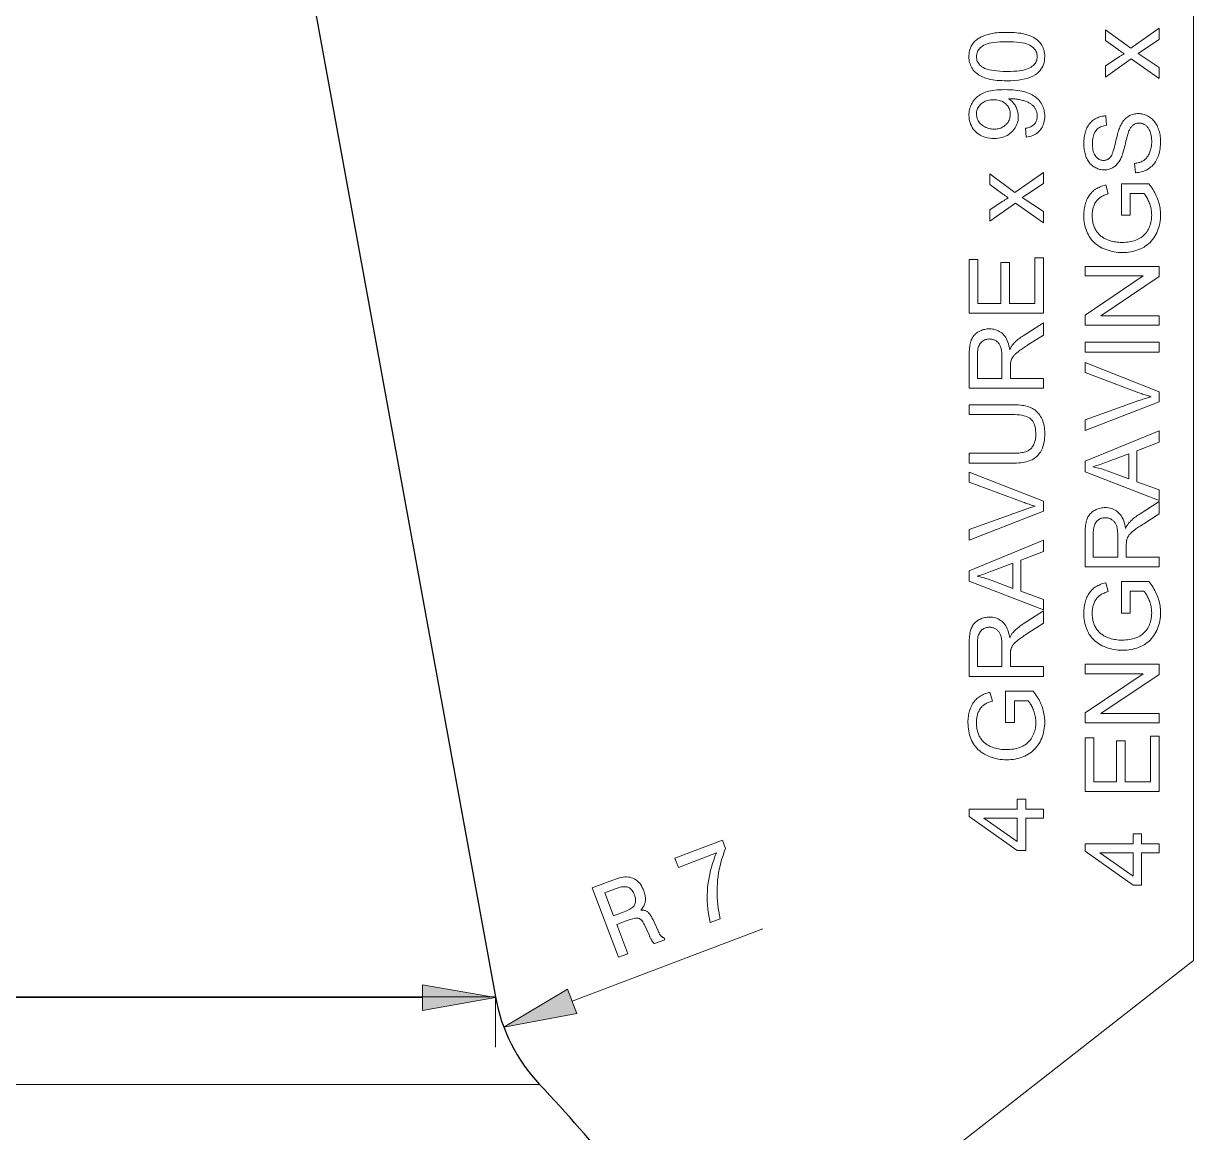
# Model space of a CAD drawing. Extents: x 0 to 297, y 0 to 532.
# Drawn here: x 120.65 to 167.96, y 297.33 to 342.14 of the extents above; entities that cross this region are included whole.
import ezdxf

# ---------------------------------------------------------------- set-up
doc = ezdxf.new("R2010")
doc.units = 0

msp = doc.modelspace()

# ---------------------------------------------------------------- linework, layer by layer
at = {"color": 7, "lineweight": 30}
msp.add_line((127.684, 368.708), (139.734, 302.808), dxfattribs=at)
at = {"color": 7, "lineweight": 13, "ltscale": 0.206111}
msp.add_line((142.837, 302.633), (150.546, 305.555), dxfattribs=at)
at = {"color": 7, "lineweight": 13}
for p, q in [((92.889, 302.782), (136.78, 302.782)), ((139.734, 302.808), (102.896, 302.808)), ((141.521, 299.271), (102.04, 299.271))]:
    msp.add_line(p, q, dxfattribs=at)
at = {"color": 7, "lineweight": 13, "ltscale": 0.050654}
msp.add_line((139.734, 302.808), (139.734, 300.782), dxfattribs=at)
at = {"color": 7, "lineweight": 13}
msp.add_lwpolyline([(135.172, 278.656), (167.959, 304.276), (167.959, 376.028)], dxfattribs=at)
for points in [[(160.409, 339.825), (160.305, 339.826), (160.204, 339.829), (160.108, 339.834), (160.016, 339.842), (159.929, 339.852), (159.845, 339.864), (159.766, 339.878), (159.691, 339.895), (159.619, 339.913), (159.552, 339.934), (159.489, 339.957), (159.429, 339.982), (159.371, 340.009), (159.317, 340.039), (159.265, 340.07), (159.217, 340.104), (159.171, 340.139), (159.128, 340.177), (159.089, 340.217), (159.052, 340.259), (159.019, 340.304), (158.989, 340.35), (158.962, 340.399), (158.939, 340.45), (158.92, 340.503), (158.904, 340.559), (158.892, 340.616), (158.883, 340.676), (158.878, 340.738), (158.876, 340.803), (158.877, 340.85), (158.88, 340.897), (158.885, 340.942), (158.892, 340.986), (158.9, 341.029), (158.911, 341.071), (158.924, 341.112), (158.938, 341.151), (158.955, 341.189), (158.973, 341.226), (158.994, 341.262), (159.016, 341.297), (159.039, 341.33), (159.065, 341.362), (159.092, 341.393), (159.121, 341.422), (159.152, 341.45), (159.184, 341.477), (159.218, 341.503), (159.254, 341.527), (159.291, 341.55), (159.33, 341.573), (159.371, 341.594), (159.413, 341.614), (159.457, 341.633), (159.502, 341.651), (159.549, 341.668), (159.598, 341.684), (159.648, 341.699), (159.7, 341.713), (159.754, 341.726), (159.812, 341.738), (159.874, 341.748), (159.939, 341.757), (160.009, 341.764), (160.081, 341.77), (160.158, 341.775), (160.238, 341.778), (160.321, 341.78), (160.409, 341.781), (160.512, 341.78), (160.612, 341.777), (160.707, 341.771), (160.799, 341.764), (160.886, 341.754), (160.969, 341.742), (161.048, 341.728), (161.123, 341.711), (161.194, 341.693), (161.261, 341.672), (161.325, 341.65), (161.385, 341.625), (161.443, 341.598), (161.497, 341.568), (161.549, 341.537), (161.597, 341.504), (161.643, 341.468), (161.686, 341.43), (161.726, 341.39), (161.763, 341.348), (161.796, 341.304), (161.826, 341.257), (161.853, 341.208), (161.876, 341.157), (161.895, 341.104), (161.911, 341.048), (161.924, 340.99), (161.932, 340.93), (161.938, 340.867), (161.94, 340.803), (161.936, 340.718), (161.927, 340.637), (161.912, 340.559), (161.89, 340.485), (161.862, 340.415), (161.828, 340.349), (161.787, 340.287), (161.74, 340.228), (161.688, 340.173), (161.629, 340.121), (161.549, 340.065), (161.46, 340.014), (161.361, 339.97), (161.254, 339.931), (161.136, 339.899), (161.01, 339.872), (160.874, 339.851), (160.728, 339.836), (160.573, 339.828)], [(166.571, 339.912), (165.441, 340.706), (164.397, 339.971), (164.397, 340.431), (164.907, 340.765), (164.935, 340.783), (164.963, 340.801), (164.99, 340.818), (165.016, 340.834), (165.04, 340.85), (165.064, 340.865), (165.087, 340.879), (165.109, 340.892), (165.13, 340.904), (165.15, 340.916), (165.124, 340.934), (165.098, 340.952), (165.072, 340.969), (165.047, 340.986), (165.023, 341.003), (164.999, 341.019), (164.976, 341.035), (164.954, 341.051), (164.932, 341.067), (164.911, 341.082), (164.397, 341.448), (164.397, 341.888), (165.42, 341.137), (166.571, 341.946), (166.571, 341.493), (165.895, 341.047), (165.713, 340.929), (166.571, 340.358)], [(160.409, 340.203), (160.552, 340.205), (160.685, 340.21), (160.808, 340.219), (160.921, 340.231), (161.024, 340.246), (161.117, 340.265), (161.201, 340.288), (161.275, 340.314), (161.338, 340.343), (161.392, 340.376), (161.439, 340.411), (161.48, 340.448), (161.517, 340.487), (161.549, 340.527), (161.576, 340.569), (161.598, 340.613), (161.615, 340.658), (161.627, 340.704), (161.634, 340.753), (161.637, 340.803), (161.634, 340.853), (161.627, 340.901), (161.615, 340.948), (161.597, 340.993), (161.575, 341.036), (161.548, 341.078), (161.516, 341.118), (161.48, 341.157), (161.438, 341.194), (161.391, 341.229), (161.337, 341.262), (161.273, 341.292), (161.2, 341.318), (161.116, 341.34), (161.023, 341.359), (160.92, 341.375), (160.807, 341.387), (160.684, 341.395), (160.551, 341.401), (160.409, 341.402), (160.266, 341.401), (160.132, 341.395), (160.009, 341.387), (159.896, 341.375), (159.792, 341.359), (159.699, 341.34), (159.615, 341.318), (159.542, 341.292), (159.478, 341.262), (159.425, 341.229), (159.378, 341.194), (159.337, 341.157), (159.3, 341.118), (159.269, 341.077), (159.242, 341.035), (159.22, 340.991), (159.203, 340.946), (159.191, 340.898), (159.183, 340.849), (159.181, 340.799), (159.183, 340.749), (159.19, 340.701), (159.2, 340.656), (159.215, 340.612), (159.235, 340.57), (159.258, 340.531), (159.286, 340.494), (159.319, 340.458), (159.355, 340.425), (159.396, 340.393), (159.455, 340.357), (159.524, 340.325), (159.602, 340.296), (159.69, 340.272), (159.786, 340.251), (159.892, 340.234), (160.007, 340.22), (160.132, 340.211), (160.266, 340.205)], [(161.195, 337.549), (161.162, 337.903), (161.211, 337.913), (161.256, 337.924), (161.299, 337.937), (161.34, 337.952), (161.377, 337.969), (161.412, 337.987), (161.444, 338.006), (161.474, 338.027), (161.5, 338.05), (161.524, 338.075), (161.546, 338.101), (161.565, 338.129), (161.582, 338.157), (161.596, 338.188), (161.609, 338.22), (161.619, 338.253), (161.627, 338.288), (161.632, 338.324), (161.636, 338.361), (161.637, 338.4), (161.636, 338.434), (161.634, 338.467), (161.63, 338.498), (161.624, 338.529), (161.617, 338.56), (161.609, 338.589), (161.599, 338.618), (161.587, 338.645), (161.574, 338.672), (161.559, 338.698), (161.543, 338.723), (161.526, 338.747), (161.508, 338.771), (161.488, 338.793), (161.468, 338.814), (161.447, 338.835), (161.424, 338.855), (161.401, 338.873), (161.377, 338.891), (161.351, 338.908), (161.324, 338.924), (161.296, 338.939), (161.265, 338.954), (161.233, 338.969), (161.199, 338.983), (161.163, 338.996), (161.125, 339.009), (161.085, 339.022), (161.044, 339.034), (161, 339.045), (160.956, 339.055), (160.912, 339.065), (160.867, 339.073), (160.822, 339.08), (160.777, 339.086), (160.732, 339.091), (160.687, 339.095), (160.641, 339.098), (160.596, 339.1), (160.55, 339.1), (160.545, 339.1), (160.539, 339.1), (160.533, 339.1), (160.527, 339.1), (160.519, 339.1), (160.512, 339.099), (160.504, 339.099), (160.495, 339.099), (160.486, 339.098), (160.476, 339.098), (160.511, 339.075), (160.544, 339.051), (160.576, 339.025), (160.607, 338.997), (160.636, 338.967), (160.664, 338.936), (160.69, 338.904), (160.715, 338.87), (160.739, 338.834), (160.762, 338.796), (160.783, 338.758), (160.801, 338.718), (160.818, 338.679), (160.832, 338.638), (160.844, 338.597), (160.854, 338.555), (160.862, 338.513), (160.867, 338.47), (160.87, 338.426), (160.871, 338.382), (160.869, 338.309), (160.861, 338.237), (160.847, 338.169), (160.828, 338.102), (160.804, 338.038), (160.774, 337.976), (160.739, 337.917), (160.698, 337.859), (160.653, 337.804), (160.601, 337.752), (160.545, 337.703), (160.486, 337.659), (160.424, 337.62), (160.358, 337.587), (160.288, 337.558), (160.215, 337.535), (160.139, 337.517), (160.059, 337.504), (159.976, 337.496), (159.889, 337.494), (159.8, 337.496), (159.714, 337.504), (159.631, 337.518), (159.553, 337.537), (159.477, 337.561), (159.406, 337.591), (159.337, 337.626), (159.273, 337.666), (159.212, 337.712), (159.154, 337.763), (159.102, 337.818), (159.054, 337.876), (159.012, 337.937), (158.976, 338), (158.946, 338.066), (158.921, 338.135), (158.901, 338.206), (158.887, 338.28), (158.879, 338.357), (158.876, 338.437), (158.878, 338.495), (158.882, 338.552), (158.89, 338.608), (158.901, 338.663), (158.916, 338.717), (158.933, 338.77), (158.953, 338.822), (158.977, 338.873), (159.004, 338.923), (159.034, 338.972), (159.067, 339.02), (159.102, 339.065), (159.14, 339.107), (159.181, 339.148), (159.225, 339.186), (159.271, 339.221), (159.32, 339.255), (159.372, 339.286), (159.426, 339.314), (159.483, 339.341), (159.544, 339.365), (159.61, 339.386), (159.681, 339.405), (159.758, 339.421), (159.84, 339.435), (159.927, 339.446), (160.019, 339.455), (160.116, 339.461), (160.219, 339.465), (160.327, 339.466), (160.44, 339.465), (160.548, 339.461), (160.651, 339.455), (160.75, 339.446), (160.843, 339.435), (160.933, 339.422), (161.017, 339.405), (161.097, 339.387), (161.172, 339.365), (161.243, 339.342), (161.309, 339.315), (161.373, 339.287), (161.433, 339.256), (161.489, 339.222), (161.543, 339.186), (161.593, 339.148), (161.64, 339.107), (161.684, 339.064), (161.724, 339.018), (161.762, 338.97), (161.795, 338.92), (161.826, 338.868), (161.852, 338.815), (161.875, 338.759), (161.895, 338.702), (161.911, 338.644), (161.924, 338.583), (161.932, 338.521), (161.938, 338.458), (161.94, 338.392), (161.938, 338.323), (161.932, 338.256), (161.922, 338.193), (161.908, 338.131), (161.891, 338.072), (161.869, 338.016), (161.844, 337.962), (161.814, 337.911), (161.781, 337.863), (161.744, 337.817), (161.703, 337.774), (161.66, 337.735), (161.613, 337.699), (161.562, 337.667), (161.509, 337.639), (161.453, 337.613), (161.393, 337.592), (161.33, 337.574), (161.264, 337.56)], [(159.871, 339.057), (159.809, 339.055), (159.749, 339.05), (159.692, 339.042), (159.638, 339.03), (159.586, 339.015), (159.537, 338.996), (159.491, 338.974), (159.447, 338.949), (159.406, 338.92), (159.367, 338.888), (159.332, 338.854), (159.3, 338.818), (159.272, 338.781), (159.248, 338.742), (159.228, 338.702), (159.211, 338.661), (159.198, 338.618), (159.188, 338.574), (159.183, 338.529), (159.181, 338.482), (159.183, 338.434), (159.189, 338.386), (159.199, 338.341), (159.213, 338.296), (159.231, 338.252), (159.253, 338.21), (159.279, 338.169), (159.309, 338.13), (159.343, 338.091), (159.382, 338.054), (159.423, 338.02), (159.467, 337.989), (159.513, 337.962), (159.561, 337.938), (159.612, 337.918), (159.665, 337.901), (159.721, 337.889), (159.778, 337.88), (159.839, 337.874), (159.901, 337.872), (159.958, 337.874), (160.012, 337.879), (160.064, 337.888), (160.113, 337.9), (160.161, 337.916), (160.206, 337.935), (160.25, 337.957), (160.291, 337.983), (160.33, 338.012), (160.367, 338.045), (160.401, 338.081), (160.431, 338.118), (160.458, 338.156), (160.482, 338.197), (160.501, 338.238), (160.517, 338.282), (160.53, 338.327), (160.539, 338.374), (160.544, 338.422), (160.546, 338.472), (160.544, 338.522), (160.539, 338.571), (160.53, 338.617), (160.517, 338.662), (160.501, 338.705), (160.482, 338.746), (160.458, 338.785), (160.431, 338.823), (160.401, 338.859), (160.367, 338.892), (160.33, 338.924), (160.29, 338.952), (160.247, 338.976), (160.202, 338.998), (160.153, 339.016), (160.102, 339.031), (160.049, 339.042), (159.992, 339.051), (159.933, 339.056)], [(165.607, 336.109), (165.574, 336.484), (165.618, 336.49), (165.661, 336.497), (165.702, 336.506), (165.741, 336.516), (165.779, 336.528), (165.815, 336.541), (165.849, 336.556), (165.882, 336.572), (165.914, 336.589), (165.943, 336.608), (165.972, 336.628), (165.999, 336.651), (166.025, 336.676), (166.05, 336.703), (166.074, 336.732), (166.097, 336.763), (166.118, 336.796), (166.139, 336.832), (166.158, 336.87), (166.177, 336.909), (166.194, 336.951), (166.209, 336.993), (166.222, 337.037), (166.234, 337.081), (166.243, 337.127), (166.251, 337.173), (166.258, 337.221), (166.262, 337.27), (166.265, 337.319), (166.266, 337.37), (166.265, 337.415), (166.263, 337.459), (166.26, 337.501), (166.255, 337.543), (166.249, 337.584), (166.241, 337.623), (166.233, 337.662), (166.222, 337.699), (166.211, 337.736), (166.198, 337.771), (166.184, 337.805), (166.169, 337.837), (166.153, 337.867), (166.136, 337.896), (166.118, 337.923), (166.099, 337.948), (166.079, 337.971), (166.058, 337.992), (166.036, 338.012), (166.013, 338.03), (165.989, 338.046), (165.965, 338.06), (165.94, 338.073), (165.915, 338.084), (165.89, 338.094), (165.864, 338.101), (165.838, 338.107), (165.811, 338.111), (165.784, 338.114), (165.756, 338.115), (165.728, 338.114), (165.701, 338.112), (165.675, 338.107), (165.649, 338.102), (165.624, 338.094), (165.6, 338.085), (165.576, 338.075), (165.553, 338.062), (165.531, 338.048), (165.509, 338.033), (165.489, 338.016), (165.469, 337.996), (165.449, 337.974), (165.431, 337.95), (165.413, 337.924), (165.395, 337.896), (165.378, 337.866), (165.362, 337.834), (165.347, 337.799), (165.332, 337.763), (165.323, 337.736), (165.312, 337.703), (165.3, 337.664), (165.286, 337.619), (165.272, 337.569), (165.257, 337.513), (165.241, 337.45), (165.224, 337.382), (165.205, 337.308), (165.186, 337.229), (165.166, 337.149), (165.147, 337.073), (165.128, 337.003), (165.109, 336.938), (165.09, 336.877), (165.071, 336.822), (165.053, 336.771), (165.035, 336.726), (165.017, 336.685), (164.999, 336.65), (164.976, 336.608), (164.952, 336.568), (164.926, 336.531), (164.9, 336.495), (164.873, 336.462), (164.844, 336.431), (164.815, 336.402), (164.784, 336.376), (164.752, 336.352), (164.72, 336.329), (164.686, 336.309), (164.651, 336.291), (164.616, 336.276), (164.58, 336.262), (164.543, 336.25), (164.505, 336.241), (164.467, 336.233), (164.427, 336.228), (164.387, 336.225), (164.346, 336.224), (164.301, 336.225), (164.256, 336.229), (164.212, 336.236), (164.169, 336.245), (164.126, 336.256), (164.084, 336.27), (164.043, 336.287), (164.002, 336.306), (163.961, 336.328), (163.921, 336.353), (163.883, 336.38), (163.846, 336.409), (163.812, 336.441), (163.779, 336.475), (163.748, 336.511), (163.719, 336.55), (163.692, 336.592), (163.666, 336.635), (163.643, 336.681), (163.622, 336.729), (163.602, 336.779), (163.585, 336.831), (163.57, 336.883), (163.556, 336.936), (163.545, 336.991), (163.536, 337.046), (163.529, 337.103), (163.523, 337.161), (163.52, 337.22), (163.519, 337.28), (163.52, 337.346), (163.524, 337.41), (163.529, 337.473), (163.537, 337.534), (163.546, 337.594), (163.558, 337.652), (163.572, 337.708), (163.588, 337.763), (163.606, 337.816), (163.627, 337.868), (163.649, 337.918), (163.674, 337.965), (163.7, 338.01), (163.729, 338.053), (163.76, 338.094), (163.792, 338.132), (163.827, 338.167), (163.864, 338.201), (163.902, 338.232), (163.943, 338.26), (163.985, 338.286), (164.029, 338.31), (164.073, 338.331), (164.119, 338.349), (164.166, 338.365), (164.213, 338.379), (164.262, 338.39), (164.312, 338.398), (164.363, 338.404), (164.416, 338.407), (164.444, 338.027), (164.389, 338.019), (164.336, 338.009), (164.286, 337.995), (164.239, 337.979), (164.195, 337.96), (164.153, 337.937), (164.114, 337.912), (164.078, 337.884), (164.045, 337.853), (164.015, 337.819), (163.987, 337.782), (163.962, 337.742), (163.941, 337.698), (163.922, 337.65), (163.906, 337.6), (163.893, 337.546), (163.882, 337.489), (163.875, 337.428), (163.871, 337.364), (163.869, 337.296), (163.871, 337.226), (163.875, 337.16), (163.881, 337.098), (163.89, 337.039), (163.902, 336.985), (163.917, 336.934), (163.934, 336.888), (163.954, 336.845), (163.976, 336.806), (164.001, 336.771), (164.028, 336.74), (164.056, 336.712), (164.085, 336.687), (164.116, 336.666), (164.147, 336.648), (164.179, 336.633), (164.213, 336.621), (164.247, 336.613), (164.283, 336.608), (164.32, 336.607), (164.351, 336.608), (164.382, 336.611), (164.411, 336.617), (164.44, 336.625), (164.467, 336.636), (164.493, 336.649), (164.518, 336.664), (164.542, 336.681), (164.564, 336.701), (164.586, 336.723), (164.606, 336.75), (164.628, 336.784), (164.649, 336.825), (164.67, 336.874), (164.691, 336.93), (164.713, 336.994), (164.734, 337.065), (164.756, 337.143), (164.778, 337.229), (164.799, 337.322), (164.821, 337.416), (164.842, 337.503), (164.863, 337.585), (164.883, 337.66), (164.902, 337.73), (164.921, 337.793), (164.939, 337.85), (164.957, 337.902), (164.974, 337.947), (164.991, 337.986), (165.016, 338.037), (165.042, 338.085), (165.069, 338.131), (165.098, 338.173), (165.128, 338.214), (165.159, 338.251), (165.191, 338.285), (165.225, 338.317), (165.26, 338.346), (165.297, 338.373), (165.334, 338.396), (165.373, 338.418), (165.413, 338.436), (165.454, 338.453), (165.496, 338.466), (165.539, 338.478), (165.584, 338.486), (165.629, 338.492), (165.676, 338.496), (165.723, 338.497), (165.771, 338.496), (165.818, 338.492), (165.865, 338.485), (165.91, 338.476), (165.956, 338.463), (166.001, 338.448), (166.045, 338.43), (166.089, 338.41), (166.132, 338.386), (166.175, 338.36), (166.216, 338.332), (166.256, 338.301), (166.293, 338.267), (166.329, 338.232), (166.363, 338.193), (166.395, 338.153), (166.425, 338.11), (166.453, 338.064), (166.48, 338.017), (166.504, 337.966), (166.526, 337.914), (166.546, 337.861), (166.564, 337.807), (166.579, 337.751), (166.592, 337.694), (166.603, 337.635), (166.611, 337.575), (166.617, 337.514), (166.621, 337.452), (166.622, 337.388), (166.621, 337.308), (166.617, 337.231), (166.611, 337.156), (166.603, 337.084), (166.592, 337.014), (166.579, 336.947), (166.564, 336.883), (166.546, 336.821), (166.526, 336.762), (166.503, 336.706), (166.478, 336.652), (166.451, 336.601), (166.421, 336.551), (166.389, 336.505), (166.354, 336.46), (166.317, 336.418), (166.278, 336.379), (166.236, 336.341), (166.192, 336.307), (166.146, 336.274), (166.098, 336.244), (166.048, 336.217), (165.997, 336.194), (165.945, 336.173), (165.892, 336.155), (165.837, 336.14), (165.782, 336.128), (165.725, 336.119), (165.666, 336.112)], [(161.888, 334.091), (160.759, 334.885), (159.715, 334.15), (159.715, 334.61), (160.225, 334.944), (160.253, 334.962), (160.281, 334.98), (160.308, 334.997), (160.333, 335.013), (160.358, 335.029), (160.382, 335.044), (160.405, 335.058), (160.427, 335.071), (160.448, 335.084), (160.468, 335.095), (160.442, 335.113), (160.415, 335.131), (160.39, 335.148), (160.365, 335.165), (160.341, 335.182), (160.317, 335.198), (160.294, 335.214), (160.272, 335.23), (160.25, 335.246), (160.229, 335.261), (159.715, 335.627), (159.715, 336.067), (160.738, 335.316), (161.888, 336.125), (161.888, 335.672), (161.213, 335.226), (161.031, 335.108), (161.888, 334.537)], [(165.394, 334.388), (165.042, 334.388), (165.04, 335.659), (166.153, 335.659), (166.199, 335.6), (166.242, 335.541), (166.283, 335.482), (166.321, 335.422), (166.357, 335.362), (166.391, 335.301), (166.423, 335.24), (166.452, 335.179), (166.479, 335.117), (166.504, 335.055), (166.526, 334.993), (166.546, 334.93), (166.564, 334.867), (166.579, 334.804), (166.592, 334.74), (166.603, 334.676), (166.611, 334.612), (166.617, 334.547), (166.621, 334.482), (166.622, 334.417), (166.62, 334.329), (166.614, 334.243), (166.605, 334.159), (166.591, 334.076), (166.574, 333.995), (166.554, 333.916), (166.529, 333.838), (166.501, 333.761), (166.468, 333.687), (166.432, 333.614), (166.393, 333.543), (166.35, 333.476), (166.304, 333.413), (166.254, 333.353), (166.201, 333.297), (166.144, 333.244), (166.085, 333.195), (166.021, 333.149), (165.955, 333.107), (165.885, 333.068), (165.813, 333.033), (165.738, 333.002), (165.663, 332.974), (165.585, 332.951), (165.506, 332.93), (165.425, 332.914), (165.343, 332.901), (165.258, 332.892), (165.172, 332.886), (165.085, 332.884), (164.998, 332.886), (164.912, 332.892), (164.827, 332.901), (164.744, 332.914), (164.662, 332.93), (164.58, 332.95), (164.5, 332.974), (164.422, 333.001), (164.344, 333.033), (164.267, 333.067), (164.193, 333.106), (164.123, 333.147), (164.057, 333.192), (163.995, 333.24), (163.937, 333.291), (163.882, 333.345), (163.832, 333.403), (163.785, 333.463), (163.742, 333.527), (163.704, 333.594), (163.669, 333.664), (163.637, 333.736), (163.61, 333.81), (163.586, 333.886), (163.565, 333.964), (163.549, 334.044), (163.536, 334.127), (163.527, 334.211), (163.521, 334.298), (163.519, 334.386), (163.52, 334.451), (163.524, 334.514), (163.529, 334.576), (163.536, 334.637), (163.546, 334.696), (163.557, 334.754), (163.571, 334.811), (163.587, 334.867), (163.605, 334.921), (163.625, 334.975), (163.647, 335.026), (163.67, 335.075), (163.695, 335.122), (163.722, 335.167), (163.751, 335.209), (163.781, 335.249), (163.813, 335.287), (163.846, 335.323), (163.882, 335.356), (163.918, 335.387), (163.957, 335.416), (163.998, 335.444), (164.042, 335.47), (164.087, 335.495), (164.135, 335.518), (164.186, 335.54), (164.238, 335.561), (164.293, 335.58), (164.35, 335.598), (164.41, 335.614), (164.508, 335.256), (164.463, 335.242), (164.42, 335.228), (164.379, 335.213), (164.34, 335.197), (164.303, 335.18), (164.268, 335.163), (164.235, 335.145), (164.204, 335.127), (164.175, 335.108), (164.148, 335.088), (164.122, 335.067), (164.097, 335.045), (164.074, 335.02), (164.051, 334.994), (164.03, 334.966), (164.009, 334.937), (163.99, 334.906), (163.971, 334.873), (163.954, 334.838), (163.938, 334.802), (163.923, 334.764), (163.91, 334.726), (163.898, 334.686), (163.887, 334.646), (163.879, 334.605), (163.872, 334.564), (163.866, 334.521), (163.862, 334.478), (163.86, 334.433), (163.859, 334.388), (163.86, 334.335), (163.862, 334.282), (163.867, 334.232), (163.872, 334.182), (163.88, 334.135), (163.889, 334.088), (163.9, 334.043), (163.912, 334), (163.926, 333.958), (163.942, 333.918), (163.959, 333.879), (163.977, 333.841), (163.996, 333.805), (164.017, 333.771), (164.038, 333.738), (164.06, 333.707), (164.084, 333.677), (164.108, 333.649), (164.133, 333.623), (164.16, 333.597), (164.187, 333.574), (164.215, 333.551), (164.243, 333.529), (164.272, 333.509), (164.302, 333.489), (164.332, 333.471), (164.362, 333.454), (164.393, 333.437), (164.425, 333.422), (164.457, 333.408), (164.513, 333.386), (164.57, 333.367), (164.628, 333.35), (164.687, 333.335), (164.747, 333.322), (164.808, 333.312), (164.869, 333.304), (164.932, 333.298), (164.996, 333.295), (165.06, 333.294), (165.139, 333.295), (165.215, 333.299), (165.289, 333.306), (165.36, 333.316), (165.429, 333.328), (165.494, 333.343), (165.558, 333.361), (165.618, 333.382), (165.676, 333.405), (165.732, 333.432), (165.784, 333.461), (165.834, 333.492), (165.881, 333.526), (165.925, 333.562), (165.967, 333.601), (166.006, 333.643), (166.042, 333.687), (166.075, 333.733), (166.105, 333.782), (166.133, 333.834), (166.158, 333.887), (166.18, 333.941), (166.199, 333.995), (166.216, 334.05), (166.231, 334.106), (166.243, 334.162), (166.252, 334.219), (166.258, 334.277), (166.262, 334.335), (166.264, 334.394), (166.263, 334.446), (166.26, 334.497), (166.255, 334.548), (166.248, 334.599), (166.239, 334.649), (166.228, 334.699), (166.215, 334.749), (166.2, 334.799), (166.183, 334.849), (166.164, 334.898), (166.144, 334.946), (166.124, 334.991), (166.104, 335.035), (166.083, 335.075), (166.062, 335.114), (166.04, 335.15), (166.019, 335.184), (165.997, 335.215), (165.975, 335.244), (165.953, 335.27), (165.394, 335.27)], [(161.888, 330.432), (158.888, 330.432), (158.888, 332.601), (159.242, 332.601), (159.242, 330.829), (160.161, 330.829), (160.161, 332.488), (160.513, 332.488), (160.513, 330.829), (161.534, 330.829), (161.534, 332.67), (161.888, 332.67)], [(166.571, 329.954), (163.571, 329.954), (163.571, 330.361), (165.926, 331.937), (163.571, 331.937), (163.571, 332.317), (166.571, 332.317), (166.571, 331.91), (164.213, 330.334), (166.571, 330.334)], [(161.888, 327.403), (158.888, 327.403), (158.888, 328.733), (158.889, 328.811), (158.892, 328.886), (158.896, 328.957), (158.901, 329.023), (158.909, 329.086), (158.918, 329.145), (158.928, 329.2), (158.94, 329.252), (158.954, 329.299), (158.969, 329.343), (158.987, 329.384), (159.007, 329.423), (159.029, 329.461), (159.054, 329.497), (159.081, 329.531), (159.111, 329.563), (159.143, 329.594), (159.178, 329.623), (159.215, 329.651), (159.255, 329.677), (159.296, 329.7), (159.338, 329.721), (159.381, 329.74), (159.425, 329.756), (159.47, 329.77), (159.516, 329.781), (159.562, 329.79), (159.61, 329.796), (159.658, 329.8), (159.707, 329.801), (159.77, 329.799), (159.831, 329.793), (159.889, 329.783), (159.946, 329.768), (160.001, 329.75), (160.054, 329.727), (160.105, 329.7), (160.154, 329.669), (160.2, 329.634), (160.245, 329.595), (160.287, 329.551), (160.326, 329.503), (160.362, 329.45), (160.395, 329.393), (160.424, 329.332), (160.45, 329.266), (160.473, 329.195), (160.493, 329.12), (160.51, 329.04), (160.523, 328.956), (160.539, 328.987), (160.554, 329.016), (160.569, 329.044), (160.584, 329.07), (160.599, 329.095), (160.614, 329.118), (160.628, 329.14), (160.643, 329.16), (160.658, 329.179), (160.673, 329.196), (160.706, 329.23), (160.74, 329.264), (160.776, 329.298), (160.813, 329.332), (160.852, 329.365), (160.893, 329.398), (160.935, 329.43), (160.979, 329.462), (161.025, 329.494), (161.072, 329.525), (161.888, 330.047), (161.888, 329.548), (161.264, 329.151), (161.212, 329.116), (161.161, 329.083), (161.114, 329.052), (161.068, 329.021), (161.026, 328.992), (160.986, 328.964), (160.948, 328.937), (160.913, 328.912), (160.881, 328.887), (160.851, 328.864), (160.823, 328.842), (160.797, 328.82), (160.773, 328.799), (160.75, 328.778), (160.729, 328.757), (160.71, 328.738), (160.692, 328.718), (160.677, 328.699), (160.663, 328.681), (160.65, 328.663), (160.639, 328.645), (160.629, 328.627), (160.619, 328.609), (160.61, 328.591), (160.602, 328.573), (160.594, 328.555), (160.587, 328.536), (160.581, 328.518), (160.575, 328.5), (160.571, 328.481), (160.568, 328.467), (160.565, 328.451), (160.563, 328.433), (160.561, 328.414), (160.56, 328.392), (160.559, 328.369), (160.558, 328.345), (160.557, 328.318), (160.556, 328.29), (160.556, 328.26), (160.556, 327.8), (161.888, 327.8)], [(160.212, 327.8), (160.212, 328.653), (160.212, 328.707), (160.21, 328.757), (160.207, 328.806), (160.203, 328.852), (160.198, 328.896), (160.192, 328.937), (160.185, 328.976), (160.176, 329.013), (160.167, 329.047), (160.156, 329.079), (160.144, 329.109), (160.131, 329.137), (160.116, 329.164), (160.1, 329.19), (160.083, 329.214), (160.064, 329.237), (160.044, 329.258), (160.023, 329.277), (160, 329.296), (159.976, 329.312), (159.951, 329.327), (159.926, 329.341), (159.9, 329.353), (159.874, 329.363), (159.847, 329.372), (159.82, 329.379), (159.792, 329.385), (159.764, 329.389), (159.736, 329.391), (159.707, 329.392), (159.665, 329.391), (159.625, 329.386), (159.586, 329.378), (159.549, 329.367), (159.513, 329.353), (159.479, 329.336), (159.446, 329.316), (159.415, 329.293), (159.385, 329.267), (159.357, 329.238), (159.331, 329.205), (159.308, 329.169), (159.287, 329.129), (159.269, 329.085), (159.254, 329.038), (159.242, 328.988), (159.232, 328.934), (159.225, 328.876), (159.221, 328.814), (159.22, 328.75), (159.22, 327.8)], [(166.571, 328.861), (163.571, 328.861), (163.571, 329.258), (166.571, 329.258)], [(166.571, 326.856), (163.571, 325.693), (163.571, 326.123), (165.75, 326.903), (165.802, 326.921), (165.853, 326.939), (165.904, 326.956), (165.954, 326.973), (166.004, 326.989), (166.052, 327.005), (166.101, 327.019), (166.148, 327.034), (166.195, 327.047), (166.241, 327.06), (166.192, 327.074), (166.143, 327.089), (166.094, 327.104), (166.045, 327.12), (165.996, 327.135), (165.946, 327.152), (165.897, 327.169), (165.848, 327.186), (165.799, 327.204), (165.75, 327.222), (163.571, 328.032), (163.571, 328.437), (166.571, 327.263)], [(158.888, 326.339), (158.888, 326.736), (160.622, 326.736), (160.71, 326.735), (160.795, 326.732), (160.876, 326.727), (160.954, 326.72), (161.027, 326.71), (161.097, 326.699), (161.164, 326.686), (161.226, 326.67), (161.285, 326.653), (161.34, 326.634), (161.392, 326.611), (161.442, 326.586), (161.491, 326.557), (161.537, 326.525), (161.581, 326.49), (161.623, 326.451), (161.664, 326.41), (161.702, 326.364), (161.738, 326.316), (161.773, 326.264), (161.804, 326.209), (161.833, 326.151), (161.858, 326.089), (161.88, 326.024), (161.898, 325.955), (161.913, 325.884), (161.925, 325.809), (161.933, 325.73), (161.938, 325.648), (161.94, 325.563), (161.938, 325.481), (161.934, 325.401), (161.926, 325.324), (161.916, 325.251), (161.903, 325.18), (161.887, 325.113), (161.868, 325.048), (161.847, 324.987), (161.822, 324.929), (161.794, 324.874), (161.764, 324.822), (161.731, 324.773), (161.695, 324.727), (161.657, 324.684), (161.617, 324.644), (161.573, 324.607), (161.527, 324.574), (161.479, 324.543), (161.427, 324.515), (161.374, 324.491), (161.317, 324.469), (161.256, 324.45), (161.19, 324.433), (161.121, 324.418), (161.048, 324.405), (160.971, 324.395), (160.89, 324.387), (160.804, 324.381), (160.715, 324.378), (160.622, 324.376), (158.888, 324.376), (158.888, 324.773), (160.62, 324.773), (160.696, 324.774), (160.768, 324.776), (160.836, 324.78), (160.899, 324.785), (160.959, 324.792), (161.015, 324.8), (161.066, 324.809), (161.113, 324.82), (161.157, 324.832), (161.196, 324.846), (161.232, 324.862), (161.266, 324.879), (161.299, 324.899), (161.33, 324.921), (161.36, 324.945), (161.387, 324.971), (161.413, 324.999), (161.438, 325.029), (161.46, 325.061), (161.481, 325.096), (161.5, 325.132), (161.517, 325.17), (161.532, 325.209), (161.545, 325.25), (161.556, 325.292), (161.565, 325.336), (161.572, 325.382), (161.577, 325.429), (161.58, 325.478), (161.581, 325.529), (161.579, 325.614), (161.574, 325.694), (161.564, 325.769), (161.55, 325.839), (161.532, 325.904), (161.51, 325.963), (161.484, 326.018), (161.454, 326.068), (161.421, 326.113), (161.383, 326.153), (161.34, 326.188), (161.289, 326.22), (161.231, 326.248), (161.166, 326.272), (161.093, 326.292), (161.013, 326.309), (160.926, 326.322), (160.831, 326.331), (160.729, 326.337), (160.62, 326.339)], [(166.571, 322.873), (163.571, 324.025), (163.571, 324.453), (166.571, 325.681), (166.571, 325.229), (165.662, 324.879), (165.662, 323.624), (166.571, 323.295)], [(165.339, 323.739), (165.339, 324.756), (164.508, 324.443), (164.433, 324.415), (164.362, 324.389), (164.293, 324.364), (164.227, 324.34), (164.163, 324.318), (164.102, 324.298), (164.044, 324.278), (163.988, 324.261), (163.936, 324.245), (163.886, 324.23), (163.943, 324.218), (164.001, 324.205), (164.058, 324.191), (164.116, 324.177), (164.173, 324.161), (164.23, 324.144), (164.288, 324.127), (164.345, 324.108), (164.402, 324.089), (164.459, 324.068)], [(161.888, 322.432), (158.888, 321.27), (158.888, 321.7), (161.068, 322.479), (161.12, 322.498), (161.171, 322.516), (161.222, 322.533), (161.272, 322.55), (161.322, 322.566), (161.37, 322.581), (161.418, 322.596), (161.466, 322.61), (161.513, 322.624), (161.559, 322.637), (161.51, 322.651), (161.461, 322.666), (161.412, 322.681), (161.362, 322.696), (161.313, 322.712), (161.264, 322.729), (161.215, 322.745), (161.166, 322.763), (161.117, 322.78), (161.068, 322.799), (158.888, 323.609), (158.888, 324.014), (161.888, 322.84)], [(166.571, 320.182), (163.571, 320.182), (163.571, 321.512), (163.571, 321.591), (163.574, 321.665), (163.578, 321.736), (163.583, 321.803), (163.591, 321.865), (163.6, 321.925), (163.61, 321.98), (163.622, 322.031), (163.636, 322.079), (163.651, 322.122), (163.669, 322.163), (163.689, 322.202), (163.711, 322.24), (163.736, 322.276), (163.763, 322.31), (163.793, 322.343), (163.825, 322.373), (163.86, 322.403), (163.897, 322.43), (163.937, 322.456), (163.978, 322.48), (164.02, 322.501), (164.063, 322.52), (164.107, 322.536), (164.152, 322.549), (164.198, 322.561), (164.244, 322.569), (164.292, 322.576), (164.34, 322.579), (164.389, 322.581), (164.452, 322.579), (164.513, 322.572), (164.572, 322.562), (164.628, 322.548), (164.683, 322.529), (164.736, 322.506), (164.787, 322.479), (164.836, 322.448), (164.882, 322.413), (164.927, 322.374), (164.969, 322.33), (165.008, 322.282), (165.044, 322.23), (165.077, 322.173), (165.106, 322.111), (165.133, 322.045), (165.156, 321.974), (165.175, 321.899), (165.192, 321.82), (165.206, 321.736), (165.221, 321.766), (165.236, 321.796), (165.251, 321.823), (165.266, 321.849), (165.281, 321.874), (165.296, 321.897), (165.311, 321.919), (165.325, 321.939), (165.34, 321.958), (165.355, 321.975), (165.388, 322.01), (165.422, 322.044), (165.458, 322.078), (165.495, 322.111), (165.535, 322.144), (165.575, 322.177), (165.618, 322.209), (165.661, 322.241), (165.707, 322.273), (165.754, 322.304), (166.571, 322.826), (166.571, 322.327), (165.946, 321.93), (165.894, 321.896), (165.843, 321.863), (165.796, 321.831), (165.751, 321.801), (165.708, 321.771), (165.668, 321.743), (165.63, 321.717), (165.595, 321.691), (165.563, 321.667), (165.533, 321.643), (165.505, 321.621), (165.479, 321.599), (165.455, 321.578), (165.432, 321.557), (165.411, 321.537), (165.392, 321.517), (165.375, 321.497), (165.359, 321.478), (165.345, 321.46), (165.332, 321.442), (165.321, 321.424), (165.311, 321.406), (165.301, 321.388), (165.292, 321.37), (165.284, 321.352), (165.276, 321.334), (165.269, 321.316), (165.263, 321.297), (165.258, 321.279), (165.253, 321.261), (165.25, 321.246), (165.248, 321.23), (165.245, 321.213), (165.243, 321.193), (165.242, 321.172), (165.241, 321.149), (165.24, 321.124), (165.239, 321.098), (165.238, 321.07), (165.238, 321.04), (165.238, 320.579), (166.571, 320.579)], [(164.895, 320.579), (164.895, 321.433), (164.894, 321.486), (164.892, 321.537), (164.889, 321.585), (164.886, 321.631), (164.88, 321.675), (164.874, 321.717), (164.867, 321.756), (164.859, 321.792), (164.849, 321.826), (164.838, 321.858), (164.826, 321.888), (164.813, 321.917), (164.798, 321.944), (164.782, 321.969), (164.765, 321.993), (164.746, 322.016), (164.726, 322.037), (164.705, 322.057), (164.682, 322.075), (164.658, 322.092), (164.633, 322.107), (164.608, 322.12), (164.582, 322.132), (164.556, 322.143), (164.529, 322.151), (164.502, 322.159), (164.474, 322.164), (164.446, 322.168), (164.418, 322.171), (164.389, 322.171), (164.347, 322.17), (164.307, 322.165), (164.268, 322.158), (164.231, 322.147), (164.195, 322.133), (164.161, 322.116), (164.128, 322.096), (164.097, 322.073), (164.067, 322.046), (164.039, 322.017), (164.013, 321.984), (163.99, 321.948), (163.969, 321.908), (163.951, 321.865), (163.936, 321.818), (163.924, 321.767), (163.914, 321.713), (163.908, 321.655), (163.903, 321.594), (163.902, 321.529), (163.902, 320.579)], [(161.888, 318.45), (158.888, 319.602), (158.888, 320.03), (161.888, 321.258), (161.888, 320.805), (160.98, 320.456), (160.98, 319.201), (161.888, 318.872)], [(160.656, 319.316), (160.656, 320.333), (159.826, 320.02), (159.751, 319.992), (159.68, 319.965), (159.611, 319.94), (159.544, 319.917), (159.481, 319.895), (159.42, 319.874), (159.362, 319.855), (159.306, 319.838), (159.254, 319.821), (159.204, 319.807), (159.261, 319.795), (159.319, 319.782), (159.376, 319.768), (159.434, 319.753), (159.491, 319.738), (159.548, 319.721), (159.605, 319.704), (159.663, 319.685), (159.72, 319.666), (159.777, 319.645)], [(165.394, 318.32), (165.042, 318.32), (165.04, 319.591), (166.153, 319.591), (166.199, 319.532), (166.242, 319.473), (166.283, 319.414), (166.321, 319.354), (166.357, 319.294), (166.391, 319.233), (166.423, 319.172), (166.452, 319.111), (166.479, 319.049), (166.504, 318.987), (166.526, 318.925), (166.546, 318.862), (166.564, 318.799), (166.579, 318.736), (166.592, 318.672), (166.603, 318.608), (166.611, 318.544), (166.617, 318.479), (166.621, 318.414), (166.622, 318.349), (166.62, 318.261), (166.614, 318.175), (166.605, 318.091), (166.591, 318.008), (166.574, 317.927), (166.554, 317.847), (166.529, 317.77), (166.501, 317.693), (166.468, 317.619), (166.432, 317.546), (166.393, 317.475), (166.35, 317.408), (166.304, 317.345), (166.254, 317.285), (166.201, 317.229), (166.144, 317.176), (166.085, 317.127), (166.021, 317.081), (165.955, 317.039), (165.885, 317), (165.813, 316.965), (165.738, 316.934), (165.663, 316.906), (165.585, 316.882), (165.506, 316.862), (165.425, 316.845), (165.343, 316.833), (165.258, 316.823), (165.172, 316.818), (165.085, 316.816), (164.998, 316.818), (164.912, 316.823), (164.827, 316.833), (164.744, 316.845), (164.662, 316.862), (164.58, 316.882), (164.5, 316.906), (164.422, 316.933), (164.344, 316.964), (164.267, 316.999), (164.193, 317.037), (164.123, 317.079), (164.057, 317.124), (163.995, 317.171), (163.937, 317.223), (163.882, 317.277), (163.832, 317.334), (163.785, 317.395), (163.742, 317.459), (163.704, 317.526), (163.669, 317.596), (163.637, 317.668), (163.61, 317.742), (163.586, 317.818), (163.565, 317.896), (163.549, 317.976), (163.536, 318.059), (163.527, 318.143), (163.521, 318.229), (163.519, 318.318), (163.52, 318.383), (163.524, 318.446), (163.529, 318.508), (163.536, 318.568), (163.546, 318.628), (163.557, 318.686), (163.571, 318.743), (163.587, 318.799), (163.605, 318.853), (163.625, 318.906), (163.647, 318.958), (163.67, 319.007), (163.695, 319.054), (163.722, 319.099), (163.751, 319.141), (163.781, 319.181), (163.813, 319.219), (163.846, 319.254), (163.882, 319.288), (163.918, 319.319), (163.957, 319.348), (163.998, 319.376), (164.042, 319.402), (164.087, 319.427), (164.135, 319.45), (164.186, 319.472), (164.238, 319.493), (164.293, 319.512), (164.35, 319.53), (164.41, 319.546), (164.508, 319.188), (164.463, 319.174), (164.42, 319.159), (164.379, 319.144), (164.34, 319.129), (164.303, 319.112), (164.268, 319.095), (164.235, 319.077), (164.204, 319.059), (164.175, 319.04), (164.148, 319.02), (164.122, 318.999), (164.097, 318.976), (164.074, 318.952), (164.051, 318.926), (164.03, 318.898), (164.009, 318.869), (163.99, 318.837), (163.971, 318.805), (163.954, 318.77), (163.938, 318.733), (163.923, 318.696), (163.91, 318.657), (163.898, 318.618), (163.887, 318.578), (163.879, 318.537), (163.872, 318.495), (163.866, 318.453), (163.862, 318.409), (163.86, 318.365), (163.859, 318.32), (163.86, 318.266), (163.862, 318.214), (163.867, 318.163), (163.872, 318.114), (163.88, 318.066), (163.889, 318.02), (163.9, 317.975), (163.912, 317.932), (163.926, 317.89), (163.942, 317.849), (163.959, 317.811), (163.977, 317.773), (163.996, 317.737), (164.017, 317.703), (164.038, 317.67), (164.06, 317.639), (164.084, 317.609), (164.108, 317.581), (164.133, 317.554), (164.16, 317.529), (164.187, 317.505), (164.215, 317.483), (164.243, 317.461), (164.272, 317.44), (164.302, 317.421), (164.332, 317.403), (164.362, 317.385), (164.393, 317.369), (164.425, 317.354), (164.457, 317.34), (164.513, 317.318), (164.57, 317.299), (164.628, 317.281), (164.687, 317.267), (164.747, 317.254), (164.808, 317.244), (164.869, 317.236), (164.932, 317.23), (164.996, 317.226), (165.06, 317.225), (165.139, 317.227), (165.215, 317.231), (165.289, 317.238), (165.36, 317.247), (165.429, 317.26), (165.494, 317.275), (165.558, 317.293), (165.618, 317.314), (165.676, 317.337), (165.732, 317.363), (165.784, 317.392), (165.834, 317.424), (165.881, 317.458), (165.925, 317.494), (165.967, 317.533), (166.006, 317.574), (166.042, 317.618), (166.075, 317.665), (166.105, 317.714), (166.133, 317.766), (166.158, 317.819), (166.18, 317.872), (166.199, 317.927), (166.216, 317.982), (166.231, 318.038), (166.243, 318.094), (166.252, 318.151), (166.258, 318.209), (166.262, 318.267), (166.264, 318.326), (166.263, 318.378), (166.26, 318.429), (166.255, 318.48), (166.248, 318.531), (166.239, 318.581), (166.228, 318.631), (166.215, 318.681), (166.2, 318.731), (166.183, 318.78), (166.164, 318.83), (166.144, 318.878), (166.124, 318.923), (166.104, 318.966), (166.083, 319.007), (166.062, 319.046), (166.04, 319.082), (166.019, 319.115), (165.997, 319.147), (165.975, 319.176), (165.953, 319.202), (165.394, 319.202)], [(161.888, 315.759), (158.888, 315.759), (158.888, 317.089), (158.889, 317.168), (158.892, 317.242), (158.896, 317.313), (158.901, 317.379), (158.909, 317.442), (158.918, 317.501), (158.928, 317.557), (158.94, 317.608), (158.954, 317.655), (158.969, 317.699), (158.987, 317.74), (159.007, 317.779), (159.029, 317.817), (159.054, 317.853), (159.081, 317.887), (159.111, 317.919), (159.143, 317.95), (159.178, 317.979), (159.215, 318.007), (159.255, 318.033), (159.296, 318.056), (159.338, 318.078), (159.381, 318.096), (159.425, 318.113), (159.47, 318.126), (159.516, 318.137), (159.562, 318.146), (159.61, 318.152), (159.658, 318.156), (159.707, 318.157), (159.77, 318.155), (159.831, 318.149), (159.889, 318.139), (159.946, 318.124), (160.001, 318.106), (160.054, 318.083), (160.105, 318.056), (160.154, 318.025), (160.2, 317.99), (160.245, 317.951), (160.287, 317.907), (160.326, 317.859), (160.362, 317.806), (160.395, 317.749), (160.424, 317.688), (160.45, 317.622), (160.473, 317.551), (160.493, 317.476), (160.51, 317.396), (160.523, 317.312), (160.539, 317.343), (160.554, 317.372), (160.569, 317.4), (160.584, 317.426), (160.599, 317.451), (160.614, 317.474), (160.628, 317.496), (160.643, 317.516), (160.658, 317.535), (160.673, 317.552), (160.706, 317.586), (160.74, 317.621), (160.776, 317.654), (160.813, 317.688), (160.852, 317.721), (160.893, 317.754), (160.935, 317.786), (160.979, 317.818), (161.025, 317.85), (161.072, 317.881), (161.888, 318.403), (161.888, 317.904), (161.264, 317.507), (161.212, 317.473), (161.161, 317.44), (161.114, 317.408), (161.068, 317.377), (161.026, 317.348), (160.986, 317.32), (160.948, 317.293), (160.913, 317.268), (160.881, 317.243), (160.851, 317.22), (160.823, 317.198), (160.797, 317.176), (160.773, 317.155), (160.75, 317.134), (160.729, 317.114), (160.71, 317.094), (160.692, 317.074), (160.677, 317.055), (160.663, 317.037), (160.65, 317.019), (160.639, 317.001), (160.629, 316.983), (160.619, 316.965), (160.61, 316.947), (160.602, 316.929), (160.594, 316.911), (160.587, 316.893), (160.581, 316.874), (160.575, 316.856), (160.571, 316.838), (160.568, 316.823), (160.565, 316.807), (160.563, 316.789), (160.561, 316.77), (160.56, 316.749), (160.559, 316.726), (160.558, 316.701), (160.557, 316.674), (160.556, 316.646), (160.556, 316.617), (160.556, 316.156), (161.888, 316.156)], [(160.212, 316.156), (160.212, 317.009), (160.212, 317.063), (160.21, 317.114), (160.207, 317.162), (160.203, 317.208), (160.198, 317.252), (160.192, 317.293), (160.185, 317.332), (160.176, 317.369), (160.167, 317.403), (160.156, 317.435), (160.144, 317.465), (160.131, 317.494), (160.116, 317.521), (160.1, 317.546), (160.083, 317.57), (160.064, 317.593), (160.044, 317.614), (160.023, 317.633), (160, 317.652), (159.976, 317.668), (159.951, 317.684), (159.926, 317.697), (159.9, 317.709), (159.874, 317.719), (159.847, 317.728), (159.82, 317.735), (159.792, 317.741), (159.764, 317.745), (159.736, 317.747), (159.707, 317.748), (159.665, 317.747), (159.625, 317.742), (159.586, 317.734), (159.549, 317.723), (159.513, 317.71), (159.479, 317.693), (159.446, 317.672), (159.415, 317.649), (159.385, 317.623), (159.357, 317.594), (159.331, 317.561), (159.308, 317.525), (159.287, 317.485), (159.269, 317.441), (159.254, 317.394), (159.242, 317.344), (159.232, 317.29), (159.225, 317.232), (159.221, 317.171), (159.22, 317.106), (159.22, 316.156)], [(166.571, 313.886), (163.571, 313.886), (163.571, 314.293), (165.926, 315.869), (163.571, 315.869), (163.571, 316.249), (166.571, 316.249), (166.571, 315.842), (164.213, 314.266), (166.571, 314.266)], [(160.712, 313.897), (160.36, 313.897), (160.358, 315.168), (161.471, 315.168), (161.516, 315.109), (161.56, 315.05), (161.601, 314.99), (161.639, 314.931), (161.675, 314.87), (161.709, 314.81), (161.741, 314.749), (161.77, 314.688), (161.797, 314.626), (161.822, 314.564), (161.844, 314.502), (161.864, 314.439), (161.882, 314.376), (161.897, 314.313), (161.91, 314.249), (161.921, 314.185), (161.929, 314.121), (161.935, 314.056), (161.938, 313.991), (161.94, 313.926), (161.938, 313.838), (161.932, 313.752), (161.923, 313.668), (161.909, 313.585), (161.892, 313.504), (161.871, 313.424), (161.847, 313.346), (161.818, 313.27), (161.786, 313.195), (161.75, 313.122), (161.711, 313.052), (161.668, 312.985), (161.622, 312.922), (161.572, 312.862), (161.519, 312.805), (161.462, 312.753), (161.403, 312.703), (161.339, 312.658), (161.273, 312.616), (161.203, 312.577), (161.13, 312.542), (161.056, 312.511), (160.98, 312.483), (160.903, 312.459), (160.824, 312.439), (160.743, 312.422), (160.66, 312.409), (160.576, 312.4), (160.49, 312.395), (160.403, 312.393), (160.316, 312.395), (160.23, 312.4), (160.145, 312.409), (160.062, 312.422), (159.979, 312.439), (159.898, 312.459), (159.818, 312.483), (159.739, 312.51), (159.662, 312.541), (159.585, 312.576), (159.511, 312.614), (159.441, 312.656), (159.375, 312.7), (159.313, 312.748), (159.254, 312.799), (159.2, 312.854), (159.15, 312.911), (159.103, 312.972), (159.06, 313.036), (159.021, 313.103), (158.986, 313.173), (158.955, 313.245), (158.928, 313.319), (158.904, 313.395), (158.883, 313.473), (158.867, 313.553), (158.854, 313.635), (158.845, 313.72), (158.839, 313.806), (158.837, 313.895), (158.838, 313.959), (158.841, 314.022), (158.847, 314.084), (158.854, 314.145), (158.864, 314.205), (158.875, 314.263), (158.889, 314.32), (158.905, 314.375), (158.923, 314.43), (158.943, 314.483), (158.965, 314.535), (158.988, 314.584), (159.013, 314.631), (159.04, 314.675), (159.069, 314.718), (159.099, 314.758), (159.131, 314.796), (159.164, 314.831), (159.199, 314.865), (159.236, 314.896), (159.275, 314.925), (159.316, 314.952), (159.36, 314.979), (159.405, 315.004), (159.453, 315.027), (159.503, 315.049), (159.556, 315.07), (159.611, 315.089), (159.668, 315.106), (159.727, 315.123), (159.826, 314.765), (159.781, 314.751), (159.738, 314.736), (159.697, 314.721), (159.658, 314.705), (159.621, 314.689), (159.586, 314.672), (159.553, 314.654), (159.522, 314.636), (159.493, 314.616), (159.465, 314.597), (159.44, 314.576), (159.415, 314.553), (159.392, 314.529), (159.369, 314.503), (159.348, 314.475), (159.327, 314.445), (159.308, 314.414), (159.289, 314.381), (159.272, 314.347), (159.256, 314.31), (159.241, 314.273), (159.227, 314.234), (159.216, 314.195), (159.205, 314.155), (159.197, 314.114), (159.19, 314.072), (159.184, 314.029), (159.18, 313.986), (159.178, 313.942), (159.177, 313.897), (159.178, 313.843), (159.18, 313.791), (159.184, 313.74), (159.19, 313.691), (159.198, 313.643), (159.207, 313.597), (159.218, 313.552), (159.23, 313.509), (159.244, 313.467), (159.26, 313.426), (159.277, 313.387), (159.295, 313.35), (159.314, 313.314), (159.334, 313.28), (159.356, 313.247), (159.378, 313.216), (159.401, 313.186), (159.426, 313.158), (159.451, 313.131), (159.478, 313.106), (159.505, 313.082), (159.533, 313.059), (159.561, 313.038), (159.59, 313.017), (159.619, 312.998), (159.649, 312.979), (159.68, 312.962), (159.711, 312.946), (159.742, 312.931), (159.774, 312.917), (159.831, 312.895), (159.888, 312.875), (159.946, 312.858), (160.005, 312.843), (160.065, 312.831), (160.125, 312.82), (160.187, 312.812), (160.25, 312.807), (160.314, 312.803), (160.378, 312.802), (160.457, 312.803), (160.533, 312.808), (160.607, 312.814), (160.678, 312.824), (160.747, 312.837), (160.812, 312.852), (160.876, 312.87), (160.936, 312.89), (160.994, 312.914), (161.049, 312.94), (161.102, 312.969), (161.152, 313), (161.199, 313.034), (161.243, 313.071), (161.285, 313.11), (161.323, 313.151), (161.359, 313.195), (161.393, 313.242), (161.423, 313.291), (161.45, 313.342), (161.475, 313.395), (161.498, 313.449), (161.517, 313.504), (161.534, 313.559), (161.549, 313.614), (161.561, 313.671), (161.57, 313.728), (161.576, 313.786), (161.58, 313.844), (161.581, 313.903), (161.58, 313.954), (161.577, 314.006), (161.573, 314.057), (161.566, 314.107), (161.557, 314.158), (161.546, 314.208), (161.533, 314.258), (161.518, 314.308), (161.501, 314.357), (161.482, 314.406), (161.462, 314.454), (161.442, 314.5), (161.421, 314.543), (161.401, 314.584), (161.38, 314.622), (161.358, 314.658), (161.337, 314.692), (161.315, 314.723), (161.293, 314.752), (161.27, 314.779), (160.712, 314.779)], [(166.571, 311.103), (163.571, 311.103), (163.571, 313.272), (163.925, 313.272), (163.925, 311.5), (164.843, 311.5), (164.843, 313.159), (165.195, 313.159), (165.195, 311.5), (166.217, 311.5), (166.217, 313.341), (166.571, 313.341)], [(161.888, 310.029), (161.17, 310.029), (161.17, 308.728), (160.832, 308.728), (158.888, 310.097), (158.888, 310.398), (160.832, 310.398), (160.832, 310.803), (161.17, 310.803), (161.17, 310.398), (161.888, 310.398)], [(160.832, 310.029), (159.48, 310.029), (160.832, 309.09)], [(166.571, 308.63), (165.852, 308.63), (165.852, 307.329), (165.515, 307.329), (163.571, 308.698), (163.571, 308.999), (165.515, 308.999), (165.515, 309.404), (165.852, 309.404), (165.852, 308.999), (166.571, 308.999)], [(148.416, 305.817), (148.385, 305.959), (148.359, 306.1), (148.337, 306.241), (148.32, 306.382), (148.307, 306.522), (148.298, 306.662), (148.295, 306.801), (148.295, 306.94), (148.301, 307.078), (148.311, 307.216), (148.325, 307.354), (148.344, 307.493), (148.368, 307.632), (148.396, 307.772), (148.429, 307.913), (148.467, 308.054), (148.51, 308.196), (148.557, 308.339), (148.609, 308.482), (148.666, 308.626), (147.132, 308.045), (146.992, 308.413), (148.914, 309.142), (149.041, 308.806), (148.987, 308.666), (148.938, 308.525), (148.893, 308.385), (148.852, 308.244), (148.816, 308.103), (148.785, 307.963), (148.758, 307.822), (148.736, 307.681), (148.718, 307.539), (148.705, 307.398), (148.696, 307.257), (148.692, 307.115), (148.692, 306.973), (148.698, 306.831), (148.707, 306.688), (148.721, 306.546), (148.74, 306.402), (148.764, 306.259), (148.791, 306.115), (148.824, 305.971)], [(165.515, 308.63), (164.162, 308.63), (165.515, 307.691)], [(144.711, 304.413), (143.649, 307.214), (144.586, 307.569), (144.667, 307.598), (144.747, 307.621), (144.823, 307.638), (144.898, 307.65), (144.97, 307.656), (145.039, 307.657), (145.107, 307.652), (145.171, 307.642), (145.234, 307.626), (145.294, 307.604), (145.351, 307.577), (145.406, 307.544), (145.457, 307.507), (145.506, 307.464), (145.552, 307.415), (145.594, 307.361), (145.634, 307.302), (145.671, 307.237), (145.705, 307.167), (145.736, 307.092), (145.752, 307.046), (145.766, 307.001), (145.778, 306.957), (145.787, 306.913), (145.793, 306.87), (145.798, 306.828), (145.799, 306.786), (145.799, 306.745), (145.796, 306.705), (145.79, 306.666), (145.783, 306.627), (145.772, 306.59), (145.76, 306.553), (145.745, 306.516), (145.728, 306.481), (145.708, 306.446), (145.686, 306.413), (145.662, 306.38), (145.635, 306.348), (145.606, 306.317), (145.64, 306.318), (145.672, 306.317), (145.703, 306.315), (145.733, 306.311), (145.761, 306.305), (145.788, 306.298), (145.814, 306.288), (145.839, 306.277), (145.862, 306.264), (145.884, 306.249), (145.905, 306.232), (145.927, 306.211), (145.949, 306.187), (145.971, 306.159), (145.993, 306.127), (146.015, 306.092), (146.038, 306.054), (146.06, 306.012), (146.083, 305.967), (146.107, 305.918), (146.309, 305.474), (146.322, 305.446), (146.335, 305.419), (146.347, 305.395), (146.359, 305.372), (146.371, 305.351), (146.383, 305.331), (146.395, 305.314), (146.406, 305.298), (146.417, 305.283), (146.428, 305.271), (146.439, 305.26), (146.451, 305.249), (146.462, 305.24), (146.474, 305.231), (146.487, 305.224), (146.5, 305.217), (146.513, 305.211), (146.526, 305.206), (146.54, 305.202), (146.555, 305.199), (146.584, 305.122), (146.16, 304.962), (146.151, 304.969), (146.142, 304.978), (146.132, 304.987), (146.123, 304.998), (146.113, 305.009), (146.104, 305.021), (146.094, 305.035), (146.084, 305.049), (146.073, 305.064), (146.063, 305.081), (146.052, 305.098), (146.042, 305.117), (146.03, 305.137), (146.019, 305.158), (146.007, 305.181), (145.995, 305.205), (145.982, 305.231), (145.969, 305.257), (145.956, 305.285), (145.943, 305.315), (145.786, 305.67), (145.762, 305.721), (145.737, 305.768), (145.713, 305.811), (145.689, 305.849), (145.664, 305.883), (145.639, 305.912), (145.614, 305.936), (145.589, 305.957), (145.564, 305.973), (145.538, 305.984), (145.51, 305.991), (145.476, 305.995), (145.438, 305.994), (145.394, 305.99), (145.345, 305.982), (145.291, 305.97), (145.231, 305.954), (145.167, 305.934), (145.097, 305.911), (145.022, 305.883), (144.637, 305.738), (145.085, 304.555)], [(144.611, 307.186), (144.154, 307.013), (144.507, 306.081), (144.939, 306.244), (145.002, 306.269), (145.061, 306.295), (145.115, 306.322), (145.164, 306.349), (145.208, 306.377), (145.248, 306.406), (145.282, 306.435), (145.312, 306.465), (145.337, 306.495), (145.357, 306.527), (145.373, 306.559), (145.385, 306.594), (145.394, 306.63), (145.399, 306.668), (145.4, 306.708), (145.398, 306.75), (145.391, 306.794), (145.382, 306.84), (145.368, 306.887), (145.351, 306.937), (145.331, 306.984), (145.31, 307.029), (145.287, 307.069), (145.263, 307.105), (145.238, 307.138), (145.211, 307.167), (145.182, 307.192), (145.152, 307.213), (145.121, 307.23), (145.088, 307.244), (145.053, 307.254), (145.015, 307.261), (144.974, 307.264), (144.93, 307.263), (144.884, 307.259), (144.835, 307.252), (144.783, 307.24), (144.729, 307.226), (144.671, 307.208)], [(136.78, 302.261), (139.734, 302.782), (136.78, 303.302)], [(142.652, 303.12), (140.074, 301.586), (143.022, 302.146)]]:
    msp.add_lwpolyline(points, close=True, dxfattribs=at)
at = {"color": 7, "lineweight": 30}
for centre, radius, start, end in [((146.62, 304.067), 7, 190.3623, 223.2474), ((90.533, 251.31), 70, 35.40316, 43.24749)]:
    msp.add_arc(centre, radius, start, end, dxfattribs=at)
at = {"color": 7, "lineweight": 13}
for points in [[(136.78, 302.261), (139.734, 302.782), (136.78, 302.261), (136.78, 303.302)], [(142.652, 303.12), (140.074, 301.586), (142.652, 303.12), (143.022, 302.146)]]:
    msp.add_solid(points, dxfattribs=at)

doc.saveas('drawing.dxf')
